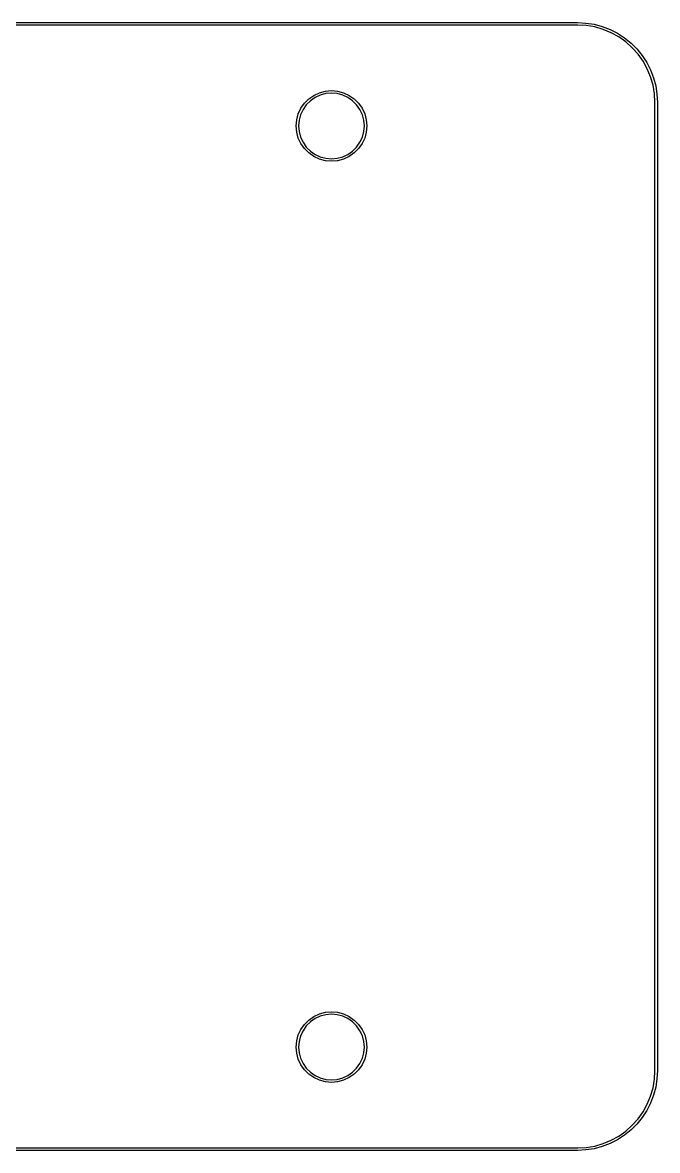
# Model space of a CAD drawing. Extents: x 26 to 390, y -197 to -58.
# Drawn here: x 333.6 to 357.85, y -197.05 to -153.95 of the extents above; entities that cross this region are included whole.
import ezdxf

# ---------------------------------------------------------------- set-up
doc = ezdxf.new("R2010")
doc.units = 0
doc.layers.add('BLACK', color=7, linetype='CONTINUOUS')

msp = doc.modelspace()

# ---------------------------------------------------------------- linework, layer by layer
at = {"layer": 'BLACK', "linetype": 'CONTINUOUS'}
for p, q in [((281.8, -153.95), (354.8, -153.95)), ((354.8, -154.05), (281.8, -154.05)), ((354.8, -153.95), (355.119, -153.967)), ((354.81, -154.046), (354.8, -154.05)), ((355.131, -154.064), (354.81, -154.046)), ((355.119, -153.967), (355.434, -154.017)), ((355.457, -154.119), (355.131, -154.064)), ((355.434, -154.017), (355.743, -154.099)), ((355.776, -154.211), (355.457, -154.119)), ((355.743, -154.099), (356.041, -154.214)), ((356.082, -154.338), (355.776, -154.211)), ((356.041, -154.214), (356.325, -154.359)), ((356.372, -154.498), (356.082, -154.338)), ((356.325, -154.359), (356.593, -154.532)), ((356.642, -154.69), (356.372, -154.498)), ((356.593, -154.532), (356.841, -154.733)), ((356.889, -154.911), (356.642, -154.69)), ((356.841, -154.733), (357.067, -154.959)), ((357.11, -155.158), (356.889, -154.911)), ((357.067, -154.959), (357.268, -155.207)), ((357.302, -155.428), (357.11, -155.158)), ((357.268, -155.207), (357.441, -155.475)), ((357.462, -155.718), (357.302, -155.428)), ((357.441, -155.475), (357.586, -155.759)), ((357.589, -156.024), (357.462, -155.718)), ((357.586, -155.759), (357.701, -156.057)), ((357.681, -156.343), (357.589, -156.024)), ((357.736, -156.669), (357.681, -156.343)), ((357.701, -156.057), (357.783, -156.366)), ((357.783, -156.366), (357.833, -156.681)), ((344.366, -157.032), (344.532, -156.866)), ((344.532, -156.866), (344.725, -156.731)), ((344.773, -156.813), (344.593, -156.939)), ((344.725, -156.731), (344.938, -156.631)), ((344.971, -156.721), (344.773, -156.813)), ((344.938, -156.631), (345.166, -156.571)), ((345.182, -156.664), (344.971, -156.721)), ((345.166, -156.571), (345.4, -156.55)), ((345.4, -156.645), (345.182, -156.664)), ((345.4, -156.55), (345.634, -156.571)), ((345.618, -156.664), (345.4, -156.645)), ((345.829, -156.721), (345.618, -156.664)), ((345.634, -156.571), (345.862, -156.631)), ((346.027, -156.813), (345.829, -156.721)), ((345.862, -156.631), (346.075, -156.731)), ((346.207, -156.939), (346.027, -156.813)), ((346.075, -156.731), (346.268, -156.866)), ((346.268, -156.866), (346.434, -157.032)), ((357.754, -156.99), (357.736, -156.669)), ((357.833, -156.681), (357.85, -157)), ((344.131, -157.438), (344.231, -157.225)), ((344.313, -157.273), (344.221, -157.471)), ((344.231, -157.225), (344.366, -157.032)), ((344.439, -157.093), (344.313, -157.273)), ((344.593, -156.939), (344.439, -157.093)), ((346.361, -157.093), (346.207, -156.939)), ((346.487, -157.273), (346.361, -157.093)), ((346.434, -157.032), (346.569, -157.225)), ((346.579, -157.471), (346.487, -157.273)), ((346.569, -157.225), (346.669, -157.438)), ((357.75, -157), (357.754, -156.99)), ((357.75, -194), (357.75, -157)), ((357.85, -157), (357.85, -194)), ((344.05, -157.9), (344.071, -157.666)), ((344.071, -157.666), (344.131, -157.438)), ((344.164, -157.682), (344.145, -157.9)), ((344.221, -157.471), (344.164, -157.682)), ((346.636, -157.682), (346.579, -157.471)), ((346.655, -157.9), (346.636, -157.682)), ((346.669, -157.438), (346.729, -157.666)), ((346.729, -157.666), (346.75, -157.9)), ((344.071, -158.134), (344.05, -157.9)), ((344.131, -158.362), (344.071, -158.134)), ((344.145, -157.9), (344.164, -158.118)), ((344.164, -158.118), (344.221, -158.329)), ((346.579, -158.329), (346.636, -158.118)), ((346.636, -158.118), (346.655, -157.9)), ((346.729, -158.134), (346.669, -158.362)), ((346.75, -157.9), (346.729, -158.134)), ((344.231, -158.575), (344.131, -158.362)), ((344.221, -158.329), (344.313, -158.527)), ((344.366, -158.768), (344.231, -158.575)), ((344.313, -158.527), (344.439, -158.707)), ((346.361, -158.707), (346.487, -158.527)), ((346.569, -158.575), (346.434, -158.768)), ((346.487, -158.527), (346.579, -158.329)), ((346.669, -158.362), (346.569, -158.575)), ((344.532, -158.934), (344.366, -158.768)), ((344.439, -158.707), (344.593, -158.861)), ((344.725, -159.069), (344.532, -158.934)), ((344.593, -158.861), (344.773, -158.987)), ((344.773, -158.987), (344.971, -159.079)), ((345.829, -159.079), (346.027, -158.987)), ((346.027, -158.987), (346.207, -158.861)), ((346.268, -158.934), (346.075, -159.069)), ((346.207, -158.861), (346.361, -158.707)), ((346.434, -158.768), (346.268, -158.934)), ((344.938, -159.169), (344.725, -159.069)), ((345.166, -159.229), (344.938, -159.169)), ((344.971, -159.079), (345.182, -159.136)), ((345.4, -159.25), (345.166, -159.229)), ((345.182, -159.136), (345.4, -159.155)), ((345.4, -159.155), (345.618, -159.136)), ((345.634, -159.229), (345.4, -159.25)), ((345.618, -159.136), (345.829, -159.079)), ((345.862, -159.169), (345.634, -159.229)), ((346.075, -159.069), (345.862, -159.169)), ((344.938, -191.831), (345.166, -191.771)), ((345.166, -191.771), (345.4, -191.75)), ((345.4, -191.75), (345.634, -191.771)), ((345.634, -191.771), (345.862, -191.831)), ((344.366, -192.232), (344.532, -192.066)), ((344.593, -192.139), (344.439, -192.293)), ((344.532, -192.066), (344.725, -191.931)), ((344.773, -192.013), (344.593, -192.139)), ((344.725, -191.931), (344.938, -191.831)), ((344.971, -191.921), (344.773, -192.013)), ((345.182, -191.864), (344.971, -191.921)), ((345.4, -191.845), (345.182, -191.864)), ((345.618, -191.864), (345.4, -191.845)), ((345.829, -191.921), (345.618, -191.864)), ((346.027, -192.013), (345.829, -191.921)), ((345.862, -191.831), (346.075, -191.931)), ((346.207, -192.139), (346.027, -192.013)), ((346.075, -191.931), (346.268, -192.066)), ((346.361, -192.293), (346.207, -192.139)), ((346.268, -192.066), (346.434, -192.232)), ((344.071, -192.866), (344.131, -192.638)), ((344.131, -192.638), (344.231, -192.425)), ((344.313, -192.473), (344.221, -192.671)), ((344.231, -192.425), (344.366, -192.232)), ((344.439, -192.293), (344.313, -192.473)), ((346.487, -192.473), (346.361, -192.293)), ((346.434, -192.232), (346.569, -192.425)), ((346.579, -192.671), (346.487, -192.473)), ((346.569, -192.425), (346.669, -192.638)), ((346.669, -192.638), (346.729, -192.866)), ((344.05, -193.1), (344.071, -192.866)), ((344.164, -192.882), (344.145, -193.1)), ((344.221, -192.671), (344.164, -192.882)), ((346.636, -192.882), (346.579, -192.671)), ((346.655, -193.1), (346.636, -192.882)), ((346.729, -192.866), (346.75, -193.1)), ((344.071, -193.334), (344.05, -193.1)), ((344.131, -193.562), (344.071, -193.334)), ((344.145, -193.1), (344.164, -193.318)), ((344.164, -193.318), (344.221, -193.529)), ((346.579, -193.529), (346.636, -193.318)), ((346.636, -193.318), (346.655, -193.1)), ((346.729, -193.334), (346.669, -193.562)), ((346.75, -193.1), (346.729, -193.334)), ((344.231, -193.775), (344.131, -193.562)), ((344.221, -193.529), (344.313, -193.727)), ((344.366, -193.968), (344.231, -193.775)), ((344.313, -193.727), (344.439, -193.907)), ((344.439, -193.907), (344.593, -194.061)), ((346.207, -194.061), (346.361, -193.907)), ((346.361, -193.907), (346.487, -193.727)), ((346.569, -193.775), (346.434, -193.968)), ((346.487, -193.727), (346.579, -193.529)), ((346.669, -193.562), (346.569, -193.775)), ((344.532, -194.134), (344.366, -193.968)), ((344.725, -194.269), (344.532, -194.134)), ((344.593, -194.061), (344.773, -194.187)), ((344.938, -194.369), (344.725, -194.269)), ((344.773, -194.187), (344.971, -194.279)), ((345.166, -194.429), (344.938, -194.369)), ((344.971, -194.279), (345.182, -194.336)), ((345.182, -194.336), (345.4, -194.355)), ((345.4, -194.355), (345.618, -194.336)), ((345.618, -194.336), (345.829, -194.279)), ((345.862, -194.369), (345.634, -194.429)), ((345.829, -194.279), (346.027, -194.187)), ((346.075, -194.269), (345.862, -194.369)), ((346.027, -194.187), (346.207, -194.061)), ((346.268, -194.134), (346.075, -194.269)), ((346.434, -193.968), (346.268, -194.134)), ((357.681, -194.657), (357.736, -194.331)), ((357.736, -194.331), (357.754, -194.01)), ((357.754, -194.01), (357.75, -194)), ((357.833, -194.319), (357.783, -194.634)), ((357.85, -194), (357.833, -194.319)), ((345.4, -194.45), (345.166, -194.429)), ((345.634, -194.429), (345.4, -194.45)), ((357.589, -194.976), (357.681, -194.657)), ((357.783, -194.634), (357.701, -194.943)), ((357.586, -195.241), (357.441, -195.525)), ((357.462, -195.282), (357.589, -194.976)), ((357.701, -194.943), (357.586, -195.241)), ((357.11, -195.842), (357.302, -195.572)), ((357.441, -195.525), (357.268, -195.793)), ((357.302, -195.572), (357.462, -195.282)), ((356.642, -196.31), (356.889, -196.089)), ((357.067, -196.041), (356.841, -196.267)), ((356.889, -196.089), (357.11, -195.842)), ((357.268, -195.793), (357.067, -196.041)), ((356.082, -196.662), (356.372, -196.502)), ((356.593, -196.468), (356.325, -196.641)), ((356.372, -196.502), (356.642, -196.31)), ((356.841, -196.267), (356.593, -196.468)), ((281.8, -196.95), (354.8, -196.95)), ((354.8, -196.95), (354.81, -196.954)), ((354.81, -196.954), (355.131, -196.936)), ((355.131, -196.936), (355.457, -196.881)), ((355.743, -196.901), (355.434, -196.983)), ((355.457, -196.881), (355.776, -196.789)), ((356.041, -196.786), (355.743, -196.901)), ((355.776, -196.789), (356.082, -196.662)), ((356.325, -196.641), (356.041, -196.786)), ((354.8, -197.05), (281.8, -197.05)), ((355.119, -197.033), (354.8, -197.05)), ((355.434, -196.983), (355.119, -197.033))]:
    msp.add_line(p, q, dxfattribs=at)

doc.saveas('drawing.dxf')
